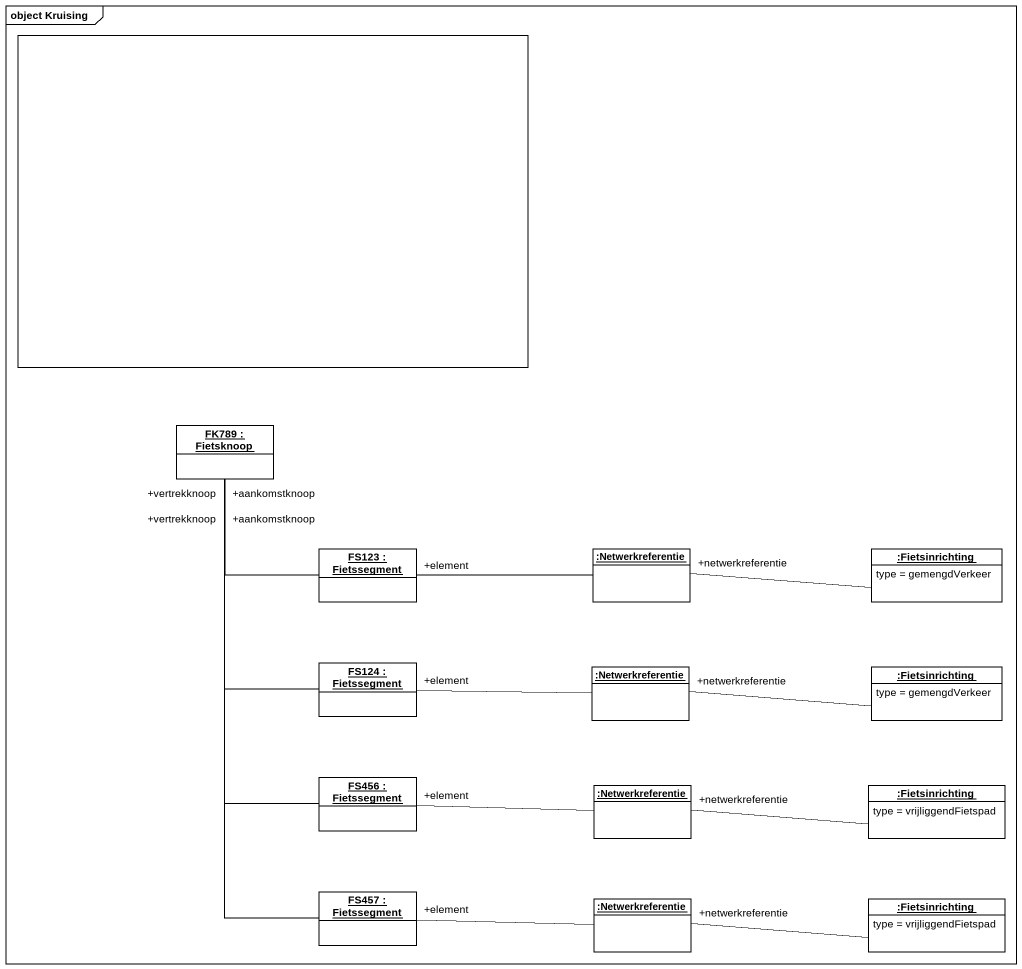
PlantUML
@startuml
mainframe object Kruising
allowmixing
hide circle
hide empty members
rectangle " " as rectangle1
object "FK789 : Fietsknoop" as FK789
object "FS123 : Fietssegment" as FS123
object ":Netwerkreferentie" as Netwerkreferentie
object ":Fietsinrichting" as Fietsinrichting {
  type = gemengdVerkeer
}
object "FS124 : Fietssegment" as FS124
object ":Netwerkreferentie" as Netwerkreferentie_2
object ":Fietsinrichting" as Fietsinrichting_2 {
  type = gemengdVerkeer
}
object "FS456 : Fietssegment" as FS456
object ":Netwerkreferentie" as Netwerkreferentie_3
object ":Fietsinrichting" as Fietsinrichting_3 {
  type = vrijliggendFietspad
}
object "FS457 : Fietssegment" as FS457
object ":Netwerkreferentie" as Netwerkreferentie_4
object ":Fietsinrichting" as Fietsinrichting_4 {
  type = vrijliggendFietspad
}
FK789 "+aankomstknoop" -- FS123
Netwerkreferentie -left- "+element" FS123
Fietsinrichting -left- "+netwerkreferentie" Netwerkreferentie
FS124 -up- "+vertrekknoop" FK789
Netwerkreferentie_2 -left- "+element" FS124
Fietsinrichting_2 -left- "+netwerkreferentie" Netwerkreferentie_2
FS456 -up- "+aankomstknoop" FK789
Netwerkreferentie_3 -left- "+element" FS456
Fietsinrichting_3 -left- "+netwerkreferentie" Netwerkreferentie_3
FS457 -up- "+vertrekknoop" FK789
FS457 "+element" -right- Netwerkreferentie_4
Fietsinrichting_4 -left- "+netwerkreferentie" Netwerkreferentie_4
@enduml
